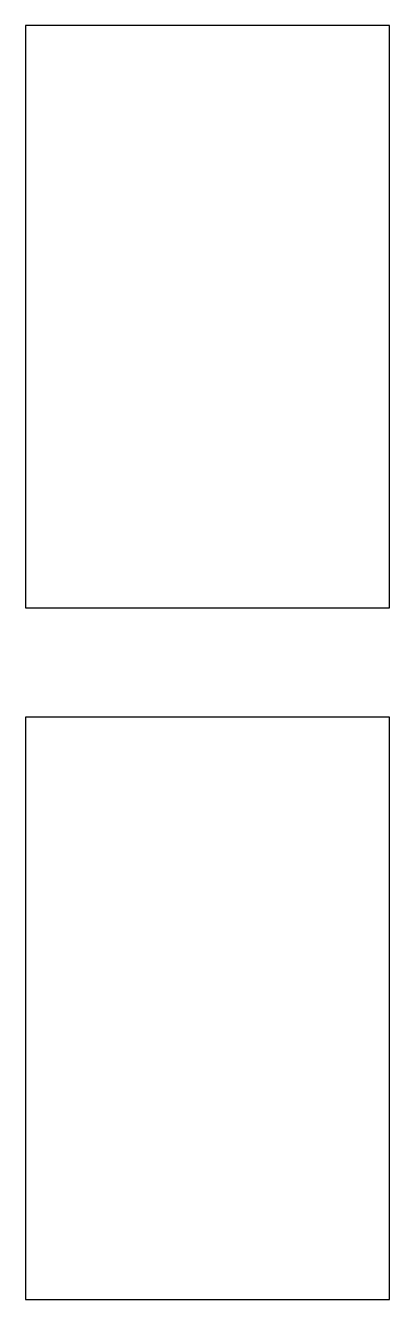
# Model space of a CAD drawing. Header units: millimetres. Extents: x -55 to -5, y 0 to 175.
import ezdxf

# ---------------------------------------------------------------- set-up
doc = ezdxf.new("R2010")
doc.units = ezdxf.units.MM
doc.layers.get('0').update_dxf_attribs({"linetype": 'CONTINUOUS'})

msp = doc.modelspace()

# ---------------------------------------------------------------- linework, layer by layer
for points in [[(-5.08, 94.69), (-5.08, 174.69), (-55.08, 174.69), (-55.08, 94.69)], [(-5.08, 79.69), (-55.08, 79.69), (-55.08, -0.31), (-5.08, -0.31)]]:
    msp.add_lwpolyline(points, close=True)

doc.saveas('drawing.dxf')
